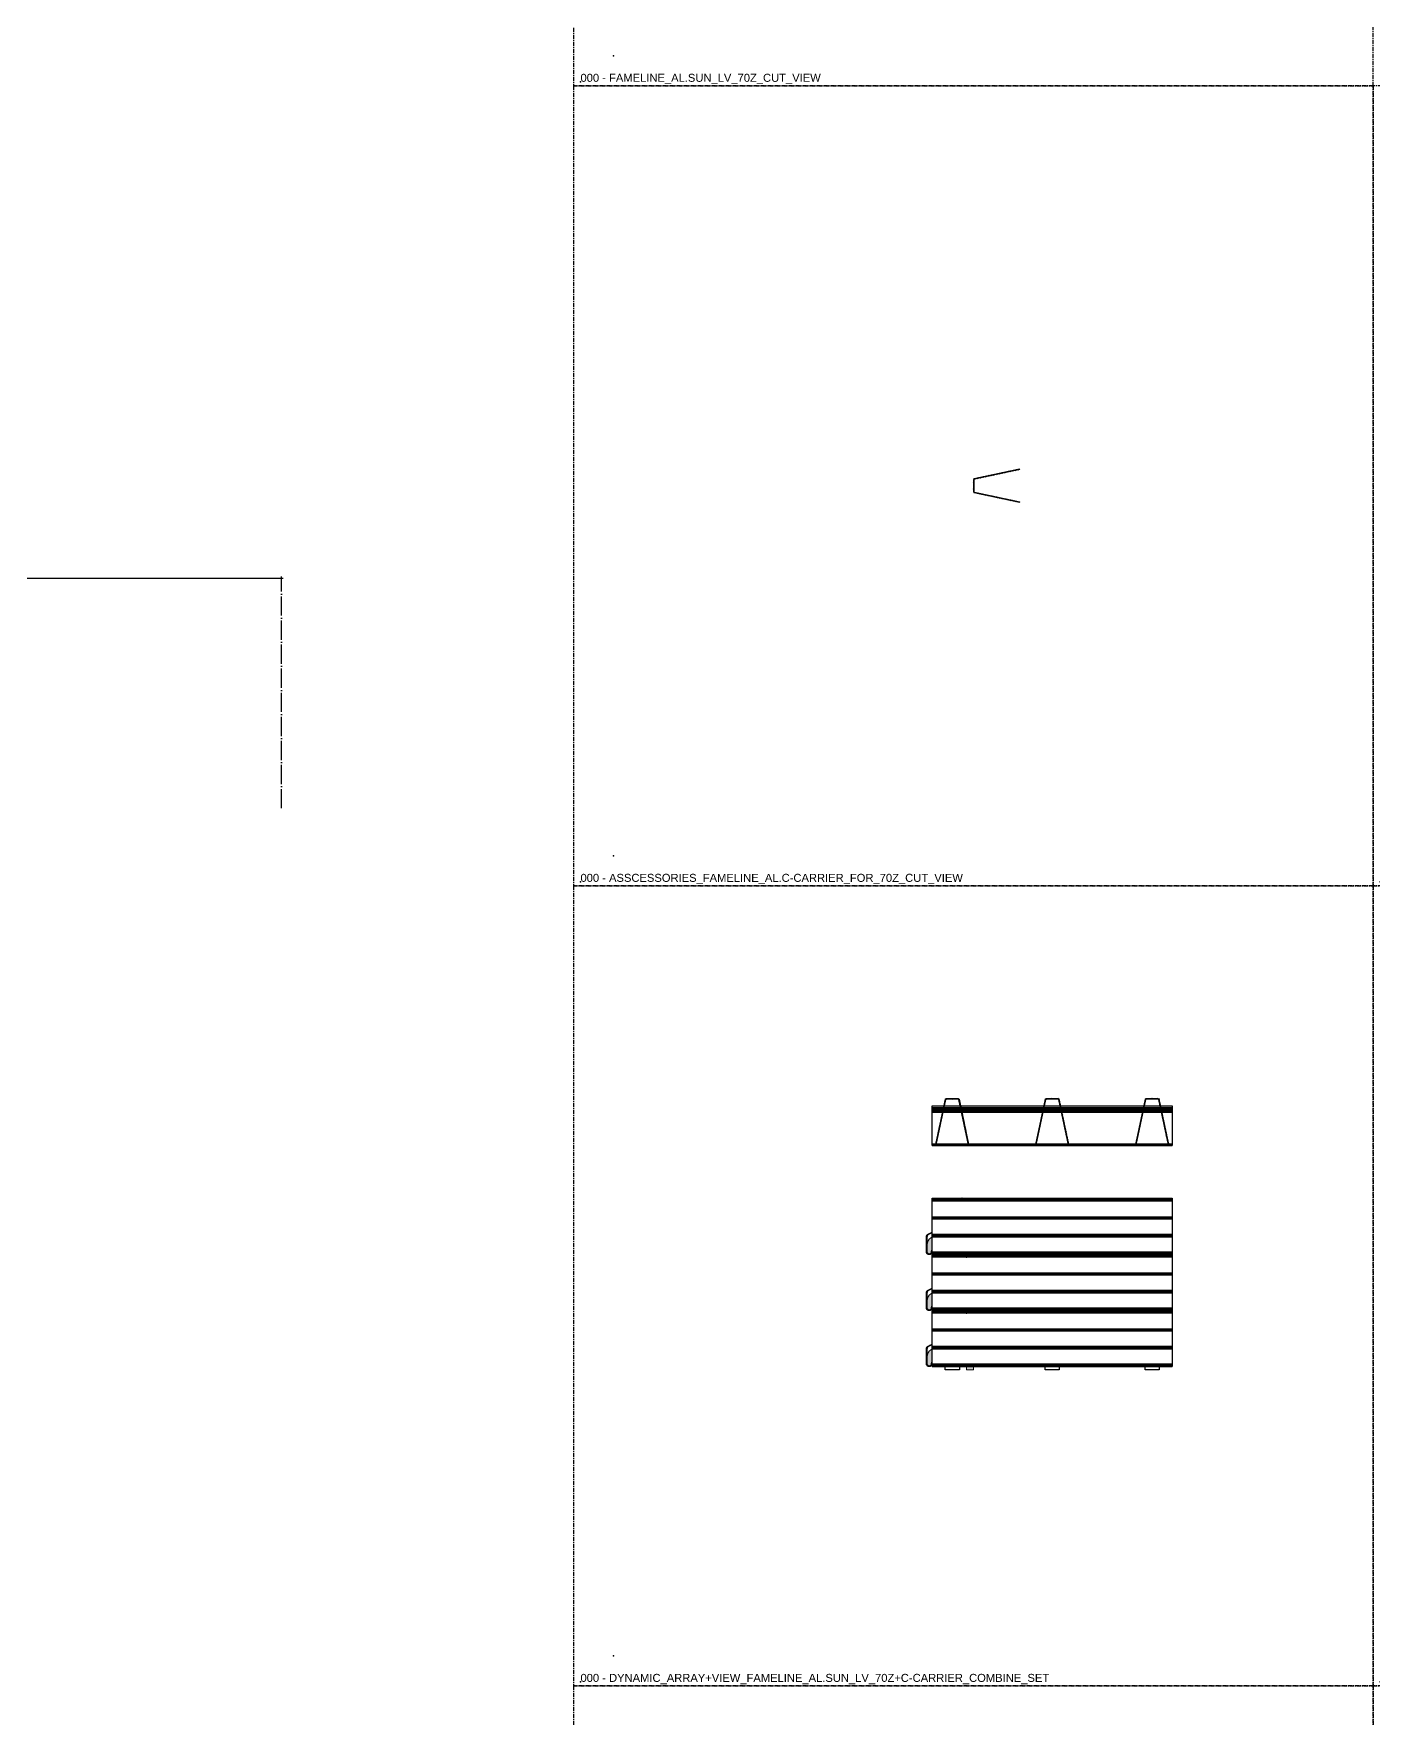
# Model space of a CAD drawing. Header units: millimetres. Extents: x -244126 to 368105, y -173968 to 259060.
# Drawn here: x -11108 to -9433, y 45955 to 48060 of the extents above; entities that cross this region are included whole.
import ezdxf

# ---------------------------------------------------------------- set-up
doc = ezdxf.new("R2010")
doc.units = ezdxf.units.MM
doc.header["$MEASUREMENT"] = 0
doc.linetypes.add('005_GG_TA_LINE', pattern=[13.75, 5, -1.25, 1.25, -1.25, 5])
doc.linetypes.add('ACAD_ISO04W100', pattern=[30, 24, -3, 0, -3])
for name, color, linetype in [('000 - H A T C H', 8, 'Continuous'), ('000 - WIPEOUT', 250, 'Continuous'), ('001 - ASCESSORIES', 1, 'Continuous'), ('A03_SUN LOUVER', 7, 'Continuous')]:
    doc.layers.add(name, color=color, linetype=linetype)
doc.styles.add('CORDIA', font='cordia.shx')
doc.styles.get("Standard").update_dxf_attribs({"font": 'arial.ttf'})
doc.dimstyles.new('DIM E-E', dxfattribs={"dimscale": 2, "dimtxt": 0.18, "dimasz": 0.1, "dimexe": 0.1, "dimexo": 0.1, "dimgap": 0.09, "dimtad": 1, "dimtoh": 1, "dimzin": 0, "dimdsep": 46, "dimtxsty": 'CORDIA', "dimblk": 'OBLIQUE', "dimcen": 0.1, "dimdle": 0.1, "dimclrd": 40, "dimclre": 140, "dimclrt": 3, "dimadec": 0, "dimazin": 0, "dimtfac": 1, "dimtix": 1, "dimtmove": 2, "dimatfit": 3, "dimfxl": 1, "dimtolj": 1, "dimtzin": 0, "dimarcsym": 0})

# ---------------------------------------------------------------- blocks, each defined once
blk = doc.blocks.new('*U1758')
at = {"color": 0, "linetype": '005_GG_TA_LINE'}
blk.add_lwpolyline([(0, 0), (1000, 0), (1000, 1000), (0, 1000)], close=True, dxfattribs=at)
for p in [(50, 37.5), (8.581742425833, 4.877933635547379)]:
    blk.add_point(p, dxfattribs=at)
blk.add_attdef('NAMEBLK', (8.581742425833, 4.877933635547379), '', height=10, dxfattribs=at)
blk = doc.blocks.new('000 - FAMELINE_AL.SUN_LV_70Z_CUT_VIEW')
at = {"layer": '000 - H A T C H'}
h = blk.add_hatch(dxfattribs=at)
h.set_pattern_fill('ANSI32', color=8, scale=2)
h.set_pattern_definition([(45, (0, 0), (-0.5303300858899107, 0.5303300858899107), []), (45, (0.35355339, 0), (-0.5303300858899107, 0.5303300858899107), [])])
edge = h.paths.add_edge_path()
edge.add_arc((-41.71909435685664, 63.80189602588693), 3.399999999999986, 359.7688178317894, 500.7773137959305)
edge.add_line((-44.35305455737182, 65.95183873724041), (-46.44665398359939, 63.3869064088849))
edge.add_line((-46.44665398359939, 63.3869064088849), (-45.98183747762232, 63.00750475393761))
edge.add_line((-45.98183747762232, 63.00750475393761), (-43.88823805138236, 65.57243708230635))
edge.add_arc((-41.71909435685045, 63.8018960258951), 2.799999999993822, -0.25475025521330963, 140.7773137957614, ccw=False)
edge.add_line((-38.91912203336574, 63.78944662088733), (-38.9191220333887, 44.01972320168352))
edge.add_arc((-34.9191220333887, 44.01972320168352), 4, 180, 244.3295045191594)
edge.add_line((-36.6519020997646, 40.41452234159676), (0.8728362579277018, 21.54602793816775))
edge.add_arc((-0.6000267984897698, 18.4816072070802), 3.400000000011559, 1.3181988833821379e-10, 64.32950451929122, ccw=False)
edge.add_line((2.799973201521789, 18.48160720708802), (2.799973201515968, -0.01085875736750097))
edge.add_arc((-1.672240363737032e-06, -4.791312291807515e-06), 2.799995911112356, 214.4412264402325, 359.7778968172909, ccw=False)
edge.add_line((-2.309177256072871, -1.58357203815649), (-4.075200694191153, 0.9916572906804504))
edge.add_line((-4.075200694191153, 0.9916572906804504), (-4.570024391912739, 0.6523204253608128))
edge.add_line((-4.570024391912739, 0.6523204253608128), (-2.804000953798055, -1.922908903484404))
edge.add_arc((1.343924971308752e-13, -6.008527009271347e-13), 3.399999999999771, 214.4412879448393, 359.7725146033154)
edge.add_line((3.399973201521789, -0.01349921971996082), (3.399973201521789, 18.48160720708802))
edge.add_arc((-0.600026798489675, 18.48160720708033), 4.000000000011464, 1.101744141655805e-10, 64.32950451926962)
edge.add_line((1.132753267884254, 22.08680806718075), (-36.39198508980822, 40.95530247060977))
edge.add_arc((-34.9191220333887, 44.01972320168352), 3.400000000000007, 180, 244.3295045191593, ccw=False)
edge.add_line((-38.3191220333887, 44.01972320168352), (-38.31912203338288, 63.78817741812782))
at = {"layer": 'A03_SUN LOUVER', "color": 0}
blk.add_lwpolyline([(-38.31912203339264, 63.78817743708649, 0.706785714724799), (-44.35305455737182, 65.95183873724041), (-46.44665398359939, 63.3869064088849), (-45.98183747762232, 63.00750475393761), (-43.88823805138236, 65.57243708230635, -0.7069399320194617), (-38.91912203336574, 63.78944662088733), (-38.9191220333887, 44.01972320168352, 0.2883019779868358), (-36.6519020997646, 40.41452234159676), (0.8728362579277018, 21.54602793816775, -0.2883019779868358), (2.799973201521789, 18.48160720708802), (2.799973201515968, -0.01085875736750097, -0.7354915496662431), (-2.309177256072871, -1.58357203815649), (-4.075200694191153, 0.9916572906804504), (-4.570024391912739, 0.6523204253608128), (-2.804000953798055, -1.922908903484404, 0.7354549486294412), (3.399973201521789, -0.01349921971996082), (3.399973201521789, 18.48160720708802, 0.2883019779868358), (1.132753267884254, 22.08680806718075), (-36.39198508980822, 40.95530247060977, -0.2883019779868358), (-38.3191220333887, 44.01972320168352), (-38.31912203338288, 63.78817741812782)], format="xyb", dxfattribs=at)
blk = doc.blocks.new('000 - ASSCESSORIES_FAMELINE_AL.C-CARRIER_FOR_70Z_CUT_VIEW')
at = {"layer": '000 - H A T C H'}
h = blk.add_hatch(dxfattribs=at)
h.set_pattern_fill('ANSI32', color=8, scale=5, angle=180)
h.set_pattern_definition([(225, (54313.89231964308, 62869.96660829977), (1.325825214724776, -1.325825214724777), []), (225, (54313.00843616808, 62869.96660829977), (1.325825214724776, -1.325825214724777), [])])
edge = h.paths.add_edge_path()
edge.add_line((0.8999999999941792, -1.102182119225489e-16), (0.9000000000014543, -7.600020187936025))
edge.add_arc((1.350000000002456, -7.600020187939147), 0.4500000000010018, 179.9999999996025, 257.9999999988209)
edge.add_line((1.256439739125198, -8.040186608268414), (57.84229818835593, -20.06788211937965))
edge.add_line((57.84229818835593, -20.06788211937965), (57.65517766662379, -20.94821496004443))
edge.add_line((57.65517766662379, -20.94821496004443), (1.069319217393058, -8.920519448925916))
edge.add_arc((1.350000000002622, -7.600020187933785), 1.350000000002623, 180.0000000000951, 257.9999999997812, ccw=False)
edge.add_line((-9.307340396611118e-16, -7.600020187936025), (0, 0))
edge.add_line((0, 0), (9.307340396611118e-16, 7.600020187936025))
edge.add_arc((1.350000000002624, 7.600020187933785), 1.350000000002623, 102.00000000021879, 179.9999999999049, ccw=False)
edge.add_line((1.069319217393059, 8.920519448925916), (57.65517766662379, 20.94821496004442))
edge.add_line((57.65517766662379, 20.94821496004442), (57.84229818835593, 20.06788211937964))
edge.add_line((57.84229818835593, 20.06788211937964), (1.256439739125199, 8.040186608268414))
edge.add_arc((1.350000000002458, 7.600020187939147), 0.4500000000010018, 102.0000000011791, 180.0000000003975)
edge.add_line((0.9000000000014561, 7.600020187936025), (0.8999999999941792, 0))
at = {"layer": '001 - ASCESSORIES', "color": 0, "linetype": 'Continuous', "lineweight": 15}
blk.add_lwpolyline([(0.8999999999941792, -1.102182119225489e-16), (0.9000000000014543, -7.600020187936025, 0.3541185725268599), (1.256439739125198, -8.040186608268414), (57.84229818835593, -20.06788211937965), (57.65517766662379, -20.94821496004443), (1.069319217393057, -8.920519448925916, -0.3541185725291565), (-9.307340396611118e-16, -7.600020187936025), (0, 0), (9.307340396611118e-16, 7.600020187936025, -0.3541185725291565), (1.069319217393059, 8.920519448925916), (57.65517766662379, 20.94821496004442), (57.84229818835593, 20.06788211937964), (1.2564397391252, 8.040186608268414, 0.3541185725268599), (0.9000000000014561, 7.600020187936025)], format="xyb", close=True, dxfattribs=at)
blk = doc.blocks.new('*U1726')
at = {"layer": '000 - H A T C H'}
h = blk.add_hatch(color=250, dxfattribs=at)
h.dxf.hatch_style = 1
edge = h.paths.add_edge_path()
edge.add_line((-33.90000000000509, 16.43987944460969), (-53.89094212214701, 16.43987944460241))
edge.add_arc((-53.91081998065738, 21.46298497766112), 5.023144864077078, 212.8405152144396, 270.2267345262356, ccw=False)
edge.add_line((-58.13118260262502, 18.73892116332005), (-80.27491986014576, 53.40191656156934))
edge.add_arc((-88.71963199477818, 47.9464357082053), 10.05362792121481, 32.86340221112347, 90.20384752263632)
edge.add_line((-88.75540082171614, 58), (-97.49430905147166, 58))
edge.add_arc((-97.54127099042171, 55.35900147801658), 2.641416024943545, 88.98128024949158, 271.0187197505088)
edge.add_line((-97.49430905147165, 52.71800295603316), (-96.99430905146122, 52.71800295603316))
edge.add_arc((-96.97907708457797, 50.72715051130761), 1.990910713589341, 13.791972121032984, 90.4383601556824, ccw=False)
edge.add_line((-95.04556892189072, 51.20177842273569), (-86.40792524243443, 14.60561331285858))
edge.add_arc((-91.2095102652986, 13.53392578167739), 4.919728945407767, -90.81834632082462, 12.58188450441071, ccw=False)
edge.add_line((-91.27977556638143, 8.614698638746631), (-105, 8.614698638746631))
edge.add_line((-105, 8.614698638746631), (-105, 0.2500000000000018))
edge.add_line((-105, 0.2500000000000017), (-35, 0.2500000000008454))
edge.add_line((-35, 0.2500000000008454), (-35.00000000000728, 8.614510067291967))
edge.add_arc((-35.00000000000642, 9.886290519705764), 1.271780452414642, 90.98667676382883, 270.0000000000499, ccw=False)
edge.add_line((-35.02189994117921, 11.15788240066468), (-33.90000000000872, 11.15788240066468))
edge.add_arc((-33.85303806105688, 13.79888092263715), 2.641416024932632, 268.981280249448, 451.0187197504735)
at = {"color": 8}
for p, q in [((175.3766046391102, 51.58723609365191), (175.3766046391102, -248.4127639063554)), ((175.4363549888512, 51.58723609365191), (175.4363549888512, -248.4127639063554)), ((175.5352753437182, 51.58723609365191), (175.5352753437182, -248.4127639063554)), ((175.6723773242047, 51.58723609365191), (175.6723773242047, -248.4127639063554)), ((175.8462910526578, 51.58723609365191), (175.8462910526578, -248.4127639063554)), ((176.0552788405839, 51.58723609365191), (176.0552788405839, -248.4127639063554)), ((176.297252551085, 51.58723609365191), (176.297252551085, -248.4127639063554)), ((176.5697944628337, 51.58723609365192), (176.5697944628337, -248.4127639063554)), ((177.1954120767477, 51.58723609365191), (177.1954120767477, -248.4127639063554)), ((217.0940900218775, 51.58723609365191), (217.0940900218775, -248.4127639063554)), ((217.1589287543168, 51.58723609365191), (217.1589287543168, -248.4127639063554)), ((217.2696212765077, 51.58723609365191), (217.2696212765077, -248.4127639063554)), ((217.4246372782945, 51.58723609365191), (217.4246372782945, -248.4127639063554)), ((217.6218336830352, 51.58723609365191), (217.6218336830352, -248.4127639063554)), ((217.8584842753189, 51.58723609365191), (217.8584842753189, -248.4127639063554)), ((218.1313173905728, 51.58723609365191), (218.1313173905728, -248.4127639063554)), ((218.4365611454341, 51.58723609365191), (218.4365611454341, -248.4127639063554)), ((219.1270110158148, 51.58723609365191), (219.1270110158148, -248.4127639063554)), ((220.288969299414, 51.58723609365191), (220.288969299414, -248.4127639063554)), ((221.4739463223596, 51.58723609365191), (221.4739463223596, -248.4127639063554)), ((221.8485352013286, 51.58723609365191), (221.8485352013286, -248.4127639063554)), ((222.2041446529183, 51.58723609365191), (222.2041446529183, -248.4127639063554)), ((222.5358584213391, 51.58723609365191), (222.5358584213391, -248.4127639063554)), ((222.8390906056229, 51.58723609365191), (222.8390906056229, -248.4127639063554))]:
    blk.add_line(p, q, dxfattribs=at)
at = {"color": 3}
blk.add_lwpolyline([(225.1066213002196, -248.4127639063554), (175.3566213002196, -248.4127639063554), (175.3566213002196, 51.58723609365191), (225.1066213002196, 51.58723609365191)], close=True, dxfattribs=at)
at = {"layer": '001 - ASCESSORIES', "color": 0, "linetype": 'Continuous', "lineweight": 15}
blk.add_lwpolyline([(-105, 8.614698638746631), (-91.27977556638143, 8.614698638746631, 0.4844971872456622), (-86.40792524243443, 14.60561331285862), (-95.04556892189066, 51.20177842273552, 0.3474854791133033), (-96.99430905146073, 52.71800295603316), (-97.49430905147165, 52.71800295603316, -1.017939972898813), (-97.49430905147165, 58), (-88.75540082171574, 58, -0.2555495296819336), (-80.27491986014502, 53.40191656156821), (-58.1311826026249, 18.7389211633199, 0.2557623105672255), (-53.89094212214695, 16.43987944460241), (-33.90000000000509, 16.43987944460969, -1.017939972898888), (-33.90000000000873, 11.15788240066468), (-34.97810005883366, 11.15788240066468, 1.008647662346127), (-35, 8.614510067291121)], format="xyb", dxfattribs=at)
at = {"layer": '001 - ASCESSORIES', "linetype": 'ByBlock'}
for points in [[(-105, 35.50775554257886), (108.7800000000009, 35.50775554257885), (108.7800000000009, 17.66671664472491), (-105, 17.66671664472493)], [(-105, -89.49224445742477), (106, -89.49224445742479), (106, -107.3332833552787), (-105, -107.3332833552787)], [(-105, -214.4922444574284), (108.7800000000009, -214.4922444574284), (108.7800000000009, -232.3332833552824), (-105, -232.3332833552824)]]:
    blk.add_lwpolyline(points, close=True, dxfattribs=at)
at = {"layer": '001 - ASCESSORIES', "color": 0, "linetype": 'Continuous', "lineweight": 15}
blk.add_lwpolyline([(-105, 8.61469863874664), (-105, 8.572527594031473e-15), (108.7800000000009, 8.446576771348191e-13), (108.7799999999936, 8.614510067291967), (105, 8.614510067291121)], dxfattribs=at)
at = {"layer": '001 - ASCESSORIES', "rotation": 180}
for p in [(234.1066213002196, 26.58723609365188), (234.1066213002196, -98.41276390635176), (234.1066213002196, -223.4127639063554)]:
    blk.add_blockref('000 - ASSCESSORIES_FAMELINE_AL.C-CARRIER_FOR_70Z_CUT_VIEW', p, dxfattribs=at)
at = {"layer": 'A03_SUN LOUVER', "color": 3, "xscale": -1, "rotation": 270}
blk.add_blockref('000 - FAMELINE_AL.SUN_LV_70Z_CUT_VIEW', (-97.54127099042171, 55.35900147801658), dxfattribs=at)
at = {"color": 3}
blk.add_wipeout([(-100.9412709904217, 51.58723609365177), (-30.339374964532936, 51.58723609365177), (-30.339374964532936, -248.41276390635545), (-100.94127099042167, -248.41276390635548)], dxfattribs=at).dxf.layer = '000 - WIPEOUT'
at = {"layer": '000 - H A T C H'}
h = blk.add_hatch(color=250, dxfattribs=at)
h.dxf.hatch_style = 1
edge = h.paths.add_edge_path()
edge.add_line((36.09999999999491, 16.43987944460969), (16.10905787785299, 16.43987944460241))
edge.add_arc((16.08918001934262, 21.46298497766112), 5.023144864077078, 212.8405152144396, 270.2267345262356, ccw=False)
edge.add_line((11.86881739737498, 18.73892116332005), (-10.27491986014576, 53.40191656156934))
edge.add_arc((-18.71963199477818, 47.9464357082053), 10.05362792121481, 32.86340221112347, 90.20384752263632)
edge.add_line((-18.75540082171614, 58), (-27.49430905147166, 58))
edge.add_arc((-27.54127099042171, 55.35900147801658), 2.641416024943545, 88.98128024949158, 271.0187197505088)
edge.add_line((-27.49430905147165, 52.71800295603316), (-26.99430905146122, 52.71800295603316))
edge.add_arc((-26.97907708457797, 50.72715051130761), 1.990910713589341, 13.791972121032984, 90.4383601556824, ccw=False)
edge.add_line((-25.04556892189072, 51.20177842273569), (-16.40792524243443, 14.60561331285858))
edge.add_arc((-21.2095102652986, 13.53392578167739), 4.919728945407767, -90.81834632082462, 12.58188450441071, ccw=False)
edge.add_line((-21.27977556638143, 8.614698638746631), (-35.00000000000001, 8.614698638746631))
edge.add_line((-35, 8.614698638746631), (-34.99999999999999, 0.2500000000000018))
edge.add_line((-35, 0.2500000000000017), (35, 0.2500000000008454))
edge.add_line((35, 0.2500000000008454), (34.99999999999272, 8.614510067291967))
edge.add_arc((34.99999999999358, 9.886290519705764), 1.271780452414642, 90.98667676382883, 270.0000000000499, ccw=False)
edge.add_line((34.97810005882079, 11.15788240066468), (36.09999999999128, 11.15788240066468))
edge.add_arc((36.14696193894312, 13.79888092263715), 2.641416024932632, 268.981280249448, 451.0187197504735)
at = {"color": 8}
for p, q in [((-100.7252746837265, 51.5872360936519), (-100.7252746837265, -248.4127639063554)), ((-100.4712868664218, 51.5872360936519), (-100.4712868664218, -248.4127639063554)), ((-100.182818888018, 51.5872360936519), (-100.182818888018, -248.4127639063554)), ((-99.86385878190129, 51.5872360936519), (-99.86385878190129, -248.4127639063554)), ((-99.51881613128432, 51.5872360936519), (-99.51881613128432, -248.4127639063554)), ((-99.15246110724627, 51.5872360936519), (-99.15246110724627, -248.4127639063554)), ((-98.7698585217521, 51.5872360936519), (-98.7698585217521, -248.4127639063554)), ((-98.37629780724899, 51.5872360936519), (-98.37629780724899, -248.4127639063554)), ((-97.55477021014048, 51.5872360936519), (-97.55477021014048, -248.4127639063555)), ((-78.66033011674881, 51.5872360936519), (-78.66033011674881, -248.4127639063555)), ((-78.26498646015534, 51.5872360936519), (-78.26498646015534, -248.4127639063555)), ((-77.87758295668755, 51.5872360936519), (-77.87758295668755, -248.4127639063555)), ((-77.50199041410087, 51.5872360936519), (-77.50199041410087, -248.4127639063555)), ((-77.1419616289204, 51.5872360936519), (-77.1419616289204, -248.4127639063555)), ((-76.80109388975382, 51.58723609365188), (-76.80109388975382, -248.4127639063555)), ((-76.80109388975688, 51.5872360936519), (-76.80109388975688, -248.4127639063555)), ((-76.48279303438176, 51.5872360936519), (-76.48279303438176, -248.4127639063555)), ((-76.19023941973865, 51.5872360936519), (-76.19023941973865, -248.4127639063555)), ((-75.92635614482384, 51.5872360936519), (-75.92635614482384, -248.4127639063555)), ((-75.69377984409948, 51.5872360936519), (-75.69377984409948, -248.4127639063555)), ((-75.49483434308786, 51.5872360936519), (-75.49483434308786, -248.4127639063555)), ((-56.48559888823365, 51.58723609365191), (-56.48559888823365, -248.4127639063554)), ((-56.26960258153849, 51.58723609365191), (-56.26960258153849, -248.4127639063554)), ((-56.01561476423376, 51.58723609365191), (-56.01561476423376, -248.4127639063554)), ((-55.72714678582997, 51.58723609365191), (-55.72714678582997, -248.4127639063554)), ((-55.40818667971325, 51.58723609365191), (-55.40818667971325, -248.4127639063554)), ((-55.06314402909629, 51.58723609365191), (-55.06314402909629, -248.4127639063554)), ((-54.69678900505824, 51.58723609365191), (-54.69678900505824, -248.4127639063554)), ((-54.31418641956407, 51.58723609365191), (-54.31418641956407, -248.4127639063554)), ((-53.92062570506096, 51.58723609365191), (-53.92062570506096, -248.4127639063554)), ((-33.75309357229389, 51.5872360936519), (-33.75309357229389, -248.4127639063555)), ((-33.35774991570042, 51.5872360936519), (-33.35774991570042, -248.4127639063555)), ((-32.97034641223263, 51.5872360936519), (-32.97034641223263, -248.4127639063555)), ((-32.59475386964596, 51.5872360936519), (-32.59475386964596, -248.4127639063555)), ((-32.23472508446548, 51.5872360936519), (-32.23472508446548, -248.4127639063555)), ((-31.8938573452989, 51.58723609365188), (-31.8938573452989, -248.4127639063555)), ((-31.89385734530197, 51.5872360936519), (-31.89385734530197, -248.4127639063555)), ((-31.57555648992684, 51.5872360936519), (-31.57555648992684, -248.4127639063555)), ((-31.28300287528373, 51.5872360936519), (-31.28300287528373, -248.4127639063555)), ((-31.01911960036892, 51.5872360936519), (-31.01911960036892, -248.4127639063555)), ((-30.78654329964456, 51.5872360936519), (-30.78654329964456, -248.4127639063555)), ((-30.58759779863294, 51.5872360936519), (-30.58759779863294, -248.4127639063555))]:
    blk.add_line(p, q, dxfattribs=at)
at = {"color": 3}
blk.add_lwpolyline([(-100.9412709904217, 51.5872360936519), (-30.33937496453291, 51.58723609365191), (-30.33937496453291, -248.4127639063554), (-100.9412709904217, -248.4127639063555)], close=True, dxfattribs=at)
at = {"layer": '001 - ASCESSORIES', "color": 0, "linetype": 'Continuous', "lineweight": 15}
blk.add_lwpolyline([(-35, 8.614698638746631), (-21.27977556638143, 8.614698638746631, 0.4844971872456622), (-16.40792524243443, 14.60561331285862), (-25.04556892189066, 51.20177842273552, 0.3474854791133033), (-26.99430905146073, 52.71800295603316), (-27.49430905147165, 52.71800295603316, -1.017939972898813), (-27.49430905147165, 58), (-18.75540082171574, 58, -0.2555495296819336), (-10.27491986014502, 53.40191656156821), (11.8688173973751, 18.7389211633199, 0.2557623105672255), (16.10905787785305, 16.43987944460241), (36.09999999999491, 16.43987944460969, -1.017939972898888), (36.09999999999127, 11.15788240066468), (35.02189994116634, 11.15788240066468, 1.008647662346127), (35, 8.614510067291121)], format="xyb", dxfattribs=at)
at = {"layer": 'A03_SUN LOUVER', "color": 3, "xscale": -1, "rotation": 270}
blk.add_blockref('000 - FAMELINE_AL.SUN_LV_70Z_CUT_VIEW', (-27.54127099042171, 55.35900147801658), dxfattribs=at)
at = {"color": 3}
blk.add_wipeout([(-30.941270990421685, 51.58723609365177), (39.66062503546708, 51.58723609365177), (39.66062503546708, -248.41276390635545), (-30.941270990421657, -248.41276390635548)], dxfattribs=at).dxf.layer = '000 - WIPEOUT'
at = {"layer": '000 - H A T C H'}
h = blk.add_hatch(color=250, dxfattribs=at)
h.dxf.hatch_style = 1
edge = h.paths.add_edge_path()
edge.add_line((106.0999999999949, 16.43987944460969), (86.10905787785299, 16.43987944460241))
edge.add_arc((86.08918001934262, 21.46298497766112), 5.023144864077078, 212.8405152144396, 270.2267345262356, ccw=False)
edge.add_line((81.86881739737498, 18.73892116332005), (59.72508013985424, 53.40191656156934))
edge.add_arc((51.28036800522182, 47.9464357082053), 10.05362792121481, 32.86340221112347, 90.20384752263632)
edge.add_line((51.24459917828386, 58), (42.50569094852834, 58))
edge.add_arc((42.45872900957829, 55.35900147801658), 2.641416024943545, 88.98128024949158, 271.0187197505088)
edge.add_line((42.50569094852835, 52.71800295603316), (43.00569094853878, 52.71800295603316))
edge.add_arc((43.02092291542203, 50.72715051130761), 1.990910713589341, 13.791972121032984, 90.4383601556824, ccw=False)
edge.add_line((44.95443107810928, 51.20177842273569), (53.59207475756557, 14.60561331285858))
edge.add_arc((48.7904897347014, 13.53392578167739), 4.919728945407767, -90.81834632082462, 12.58188450441071, ccw=False)
edge.add_line((48.72022443361857, 8.614698638746631), (34.99999999999999, 8.614698638746631))
edge.add_line((35, 8.614698638746631), (35.00000000000001, 0.2500000000000018))
edge.add_line((35, 0.2500000000000017), (105, 0.2500000000008454))
edge.add_line((105, 0.2500000000008454), (104.9999999999927, 8.614510067291967))
edge.add_arc((104.9999999999936, 9.886290519705764), 1.271780452414642, 90.98667676382883, 270.0000000000499, ccw=False)
edge.add_line((104.9781000588208, 11.15788240066468), (106.0999999999913, 11.15788240066468))
edge.add_arc((106.1469619389431, 13.79888092263715), 2.641416024932632, 268.981280249448, 451.0187197504735)
at = {"color": 8}
for p, q in [((-30.72527468372652, 51.5872360936519), (-30.72527468372652, -248.4127639063554)), ((-30.47128686642179, 51.5872360936519), (-30.47128686642179, -248.4127639063554)), ((-30.18281888801801, 51.5872360936519), (-30.18281888801801, -248.4127639063554)), ((-29.86385878190129, 51.5872360936519), (-29.86385878190129, -248.4127639063554)), ((-29.51881613128432, 51.5872360936519), (-29.51881613128432, -248.4127639063554)), ((-29.15246110724627, 51.5872360936519), (-29.15246110724627, -248.4127639063554)), ((-28.7698585217521, 51.5872360936519), (-28.7698585217521, -248.4127639063554)), ((-28.37629780724899, 51.5872360936519), (-28.37629780724899, -248.4127639063554)), ((-27.55477021014048, 51.5872360936519), (-27.55477021014048, -248.4127639063555)), ((-8.66033011674881, 51.5872360936519), (-8.66033011674881, -248.4127639063555)), ((-8.264986460155342, 51.5872360936519), (-8.264986460155342, -248.4127639063555)), ((-7.877582956687547, 51.5872360936519), (-7.877582956687547, -248.4127639063555)), ((-7.501990414100874, 51.5872360936519), (-7.501990414100874, -248.4127639063555)), ((-7.141961628920399, 51.5872360936519), (-7.141961628920399, -248.4127639063555)), ((-6.801093889753815, 51.58723609365188), (-6.801093889753815, -248.4127639063555)), ((-6.801093889756885, 51.5872360936519), (-6.801093889756885, -248.4127639063555)), ((-6.482793034381757, 51.5872360936519), (-6.482793034381757, -248.4127639063555)), ((-6.190239419738646, 51.5872360936519), (-6.190239419738646, -248.4127639063555)), ((-5.926356144823842, 51.5872360936519), (-5.926356144823842, -248.4127639063555)), ((-5.693779844099481, 51.5872360936519), (-5.693779844099481, -248.4127639063555)), ((-5.494834343087859, 51.5872360936519), (-5.494834343087859, -248.4127639063555)), ((13.51440111176635, 51.58723609365191), (13.51440111176635, -248.4127639063554)), ((13.73039741846151, 51.58723609365191), (13.73039741846151, -248.4127639063554)), ((13.98438523576624, 51.58723609365191), (13.98438523576624, -248.4127639063554)), ((14.27285321417003, 51.58723609365191), (14.27285321417003, -248.4127639063554)), ((14.59181332028675, 51.58723609365191), (14.59181332028675, -248.4127639063554)), ((14.93685597090371, 51.58723609365191), (14.93685597090371, -248.4127639063554)), ((15.30321099494176, 51.58723609365191), (15.30321099494176, -248.4127639063554)), ((15.68581358043593, 51.58723609365191), (15.68581358043593, -248.4127639063554)), ((16.07937429493904, 51.58723609365191), (16.07937429493904, -248.4127639063554)), ((36.24690642770611, 51.5872360936519), (36.24690642770611, -248.4127639063555)), ((36.64225008429958, 51.5872360936519), (36.64225008429958, -248.4127639063555)), ((37.02965358776737, 51.5872360936519), (37.02965358776737, -248.4127639063555)), ((37.40524613035404, 51.5872360936519), (37.40524613035404, -248.4127639063555)), ((37.76527491553452, 51.5872360936519), (37.76527491553452, -248.4127639063555)), ((38.1061426547011, 51.58723609365188), (38.1061426547011, -248.4127639063555)), ((38.10614265469803, 51.5872360936519), (38.10614265469803, -248.4127639063555)), ((38.42444351007316, 51.5872360936519), (38.42444351007316, -248.4127639063555)), ((38.71699712471627, 51.5872360936519), (38.71699712471627, -248.4127639063555)), ((38.98088039963108, 51.5872360936519), (38.98088039963108, -248.4127639063555)), ((39.21345670035544, 51.5872360936519), (39.21345670035544, -248.4127639063555)), ((39.41240220136706, 51.5872360936519), (39.41240220136706, -248.4127639063555))]:
    blk.add_line(p, q, dxfattribs=at)
at = {"color": 3}
blk.add_lwpolyline([(-30.94127099042169, 51.5872360936519), (39.66062503546709, 51.58723609365191), (39.66062503546709, -248.4127639063554), (-30.94127099042169, -248.4127639063555)], close=True, dxfattribs=at)
at = {"layer": '001 - ASCESSORIES', "color": 0, "linetype": 'Continuous', "lineweight": 15}
blk.add_lwpolyline([(35, 8.614698638746631), (48.72022443361857, 8.614698638746631, 0.4844971872456622), (53.59207475756557, 14.60561331285862), (44.95443107810934, 51.20177842273552, 0.3474854791133033), (43.00569094853927, 52.71800295603316), (42.50569094852835, 52.71800295603316, -1.017939972898813), (42.50569094852835, 58), (51.24459917828426, 58, -0.2555495296819336), (59.72508013985498, 53.40191656156821), (81.8688173973751, 18.7389211633199, 0.2557623105672255), (86.10905787785305, 16.43987944460241), (106.0999999999949, 16.43987944460969, -1.017939972898888), (106.0999999999913, 11.15788240066468), (105.0218999411663, 11.15788240066468, 1.008647662346127), (105, 8.614510067291121)], format="xyb", dxfattribs=at)
at = {"layer": 'A03_SUN LOUVER', "color": 3, "xscale": -1, "rotation": 270}
blk.add_blockref('000 - FAMELINE_AL.SUN_LV_70Z_CUT_VIEW', (42.45872900957829, 55.35900147801658), dxfattribs=at)
at = {"color": 3}
blk.add_wipeout([(39.058729009578315, 51.58723609365177), (109.66062503546708, 51.58723609365177), (109.66062503546708, -248.41276390635545), (39.05872900957834, -248.41276390635548)], dxfattribs=at).dxf.layer = '000 - WIPEOUT'
at = {"color": 8}
for p, q in [((39.27472531627348, 51.5872360936519), (39.27472531627348, -248.4127639063554)), ((39.52871313357821, 51.5872360936519), (39.52871313357821, -248.4127639063554)), ((39.81718111198199, 51.5872360936519), (39.81718111198199, -248.4127639063554)), ((40.13614121809871, 51.5872360936519), (40.13614121809871, -248.4127639063554)), ((40.48118386871568, 51.5872360936519), (40.48118386871568, -248.4127639063554)), ((40.84753889275373, 51.5872360936519), (40.84753889275373, -248.4127639063554)), ((41.2301414782479, 51.5872360936519), (41.2301414782479, -248.4127639063554)), ((41.62370219275101, 51.5872360936519), (41.62370219275101, -248.4127639063554)), ((42.44522978985952, 51.5872360936519), (42.44522978985952, -248.4127639063555)), ((61.33966988325119, 51.5872360936519), (61.33966988325119, -248.4127639063555)), ((61.73501353984466, 51.5872360936519), (61.73501353984466, -248.4127639063555)), ((62.12241704331245, 51.5872360936519), (62.12241704331245, -248.4127639063555)), ((62.49800958589913, 51.5872360936519), (62.49800958589913, -248.4127639063555)), ((62.8580383710796, 51.5872360936519), (62.8580383710796, -248.4127639063555)), ((63.19890611024618, 51.58723609365188), (63.19890611024618, -248.4127639063555)), ((63.19890611024312, 51.5872360936519), (63.19890611024312, -248.4127639063555)), ((63.51720696561824, 51.5872360936519), (63.51720696561824, -248.4127639063555)), ((63.80976058026135, 51.5872360936519), (63.80976058026135, -248.4127639063555)), ((64.07364385517616, 51.5872360936519), (64.07364385517616, -248.4127639063555)), ((64.30622015590052, 51.5872360936519), (64.30622015590052, -248.4127639063555)), ((64.50516565691214, 51.5872360936519), (64.50516565691214, -248.4127639063555)), ((83.51440111176635, 51.58723609365191), (83.51440111176635, -248.4127639063554)), ((83.73039741846151, 51.58723609365191), (83.73039741846151, -248.4127639063554)), ((83.98438523576624, 51.58723609365191), (83.98438523576624, -248.4127639063554)), ((84.27285321417003, 51.58723609365191), (84.27285321417003, -248.4127639063554)), ((84.59181332028675, 51.58723609365191), (84.59181332028675, -248.4127639063554)), ((84.93685597090371, 51.58723609365191), (84.93685597090371, -248.4127639063554)), ((85.30321099494176, 51.58723609365191), (85.30321099494176, -248.4127639063554)), ((85.68581358043593, 51.58723609365191), (85.68581358043593, -248.4127639063554)), ((86.07937429493904, 51.58723609365191), (86.07937429493904, -248.4127639063554)), ((106.2469064277061, 51.5872360936519), (106.2469064277061, -248.4127639063555)), ((106.6422500842996, 51.5872360936519), (106.6422500842996, -248.4127639063555)), ((107.0296535877674, 51.5872360936519), (107.0296535877674, -248.4127639063555)), ((107.405246130354, 51.5872360936519), (107.405246130354, -248.4127639063555)), ((107.7652749155345, 51.5872360936519), (107.7652749155345, -248.4127639063555)), ((108.1061426547011, 51.58723609365188), (108.1061426547011, -248.4127639063555)), ((108.106142654698, 51.5872360936519), (108.106142654698, -248.4127639063555)), ((108.4244435100732, 51.5872360936519), (108.4244435100732, -248.4127639063555)), ((108.7169971247163, 51.5872360936519), (108.7169971247163, -248.4127639063555)), ((108.9808803996311, 51.5872360936519), (108.9808803996311, -248.4127639063555)), ((109.2134567003554, 51.5872360936519), (109.2134567003554, -248.4127639063555)), ((109.4124022013671, 51.5872360936519), (109.4124022013671, -248.4127639063555))]:
    blk.add_line(p, q, dxfattribs=at)
at = {"color": 3}
blk.add_lwpolyline([(39.05872900957831, 51.5872360936519), (109.6606250354671, 51.58723609365191), (109.6606250354671, -248.4127639063554), (39.05872900957831, -248.4127639063555)], close=True, dxfattribs=at)
blk = doc.blocks.new('*U1757')
at = {"color": 0, "linetype": '005_GG_TA_LINE'}
blk.add_lwpolyline([(0, 0), (1000, 0), (1000, 1000), (0, 1000)], close=True, dxfattribs=at)
for p in [(50, 37.5), (8.581742425833, 4.877933635547379)]:
    blk.add_point(p, dxfattribs=at)
blk.add_attdef('NAMEBLK', (8.581742425833, 4.877933635547379), '', height=10, dxfattribs=at)
blk = doc.blocks.new('_Oblique')
at = {"color": 0, "linetype": 'ByBlock', "lineweight": -2}
blk.add_line((-0.5, -0.5), (0.5, 0.5), dxfattribs=at)
blk = doc.blocks.new('*D4651')
at = {"color": 40, "lineweight": -2, "transparency": 16777216}
blk.add_line((-11595.78422499988, 47379.558306419), (-10796.01423671194, 47379.558306419), dxfattribs=at)
at = {"color": 140, "linetype": 'ACAD_ISO04W100', "lineweight": -2, "transparency": 16777216}
for p, q in [((-11593.78422499988, 47092.00966830476), (-11593.78422499988, 47381.558306419)), ((-10798.01423671194, 47092.00966830476), (-10798.01423671194, 47381.558306419))]:
    blk.add_line(p, q, dxfattribs=at)
at = {"layer": 'Defpoints', "color": 0, "transparency": 16777216}
for p in [(-10798.01423671194, 47379.558306419), (-11593.78422499988, 47090.00966830476), (-10798.01423671194, 47090.00966830476)]:
    blk.add_point(p, dxfattribs=at)
at = {"color": 40, "lineweight": -2, "transparency": 16777216, "xscale": 2, "yscale": 2, "zscale": 2, "rotation": 180}
blk.add_blockref('_Oblique', (-11593.78422499988, 47379.558306419), dxfattribs=at)
at = {"color": 40, "lineweight": -2, "transparency": 16777216, "xscale": 2, "yscale": 2, "zscale": 2}
blk.add_blockref('_Oblique', (-10798.01423671194, 47379.558306419), dxfattribs=at)
at = {"color": 3, "transparency": 16777216, "insert": (-11195.89923085591, 47383.158306419), "char_height": 3.6, "attachment_point": 5, "style": 'CORDIA'}
blk.add_mtext('\\A1;795.77', dxfattribs=at)

msp = doc.modelspace()

# ---------------------------------------------------------------- block references
at = {"color": 2, "rotation": 90}
msp.add_blockref('*U1726', (-9932.740558909878, 46495.17285529031), dxfattribs=at)
at = {"layer": '001 - ASCESSORIES', "linetype": '005_GG_TA_LINE'}
for name, p, values in [('*U1758', (-10432.74055890988, 47995.17285529031), {'NAMEBLK': '000 - FAMELINE_AL.SUN_LV_70Z_CUT_VIEW'}), ('*U1758', (-10432.74055890988, 46995.17285529031), {'NAMEBLK': '000 - ASSCESSORIES_FAMELINE_AL.C-CARRIER_FOR_70Z_CUT_VIEW'}), ('*U1758', (-9432.740558909878, 46995.17285529031), {'NAMEBLK': '000 - DYNAMIC_ARRAY+VIEW_ASSCESSORIES_FAMELINE_AL.WALL_ANGLE_WA-25x100x0.9mm._COMBINE_SET'}), ('*U1757', (-9432.740558909878, 45995.17285529031), {'NAMEBLK': 's'}), ('*U1757', (-10432.74055890988, 44995.17285529031), {'NAMEBLK': '000 - ASSCESSORIES_FAMELINE_AL.C-CARRIER_FOR_70Z_ISOMATRIC_VIEW'}), ('*U1757', (-9432.740558909878, 44995.17285529031), {'NAMEBLK': '000 - ASSCESSORIES_FAMELINE_AL.FLEX_BK_FOR_70Z_[70Z-BK]_CUT_VIEW'})]:
    msp.add_blockref(name, p, dxfattribs=at).add_auto_attribs(values)
at = {"layer": '001 - ASCESSORIES'}
msp.add_blockref('000 - ASSCESSORIES_FAMELINE_AL.C-CARRIER_FOR_70Z_CUT_VIEW', (-9932.740558909878, 47495.17285529031), dxfattribs=at)

# ---------------------------------------------------------------- dimensions: what is measured, and where the dimension line sits
at = {"color": 3}
dim = msp.add_linear_dim(base=(-10798.01423671194, 47379.558306419), p1=(-11593.78422499988, 47090.00966830476), p2=(-10798.01423671194, 47090.00966830476), dimstyle='DIM E-E', override={"dimscale": 20}, dxfattribs=at)
dim.commit()
dim.dimension.update_dxf_attribs({"geometry": '*D4651', "text_midpoint": (-11195.89923085591, 47383.158306419)})

# ---------------------------------------------------------------- next in the draw order: block references
at = {"layer": '001 - ASCESSORIES', "linetype": '005_GG_TA_LINE'}
msp.add_blockref('*U1757', (-10432.74055890988, 45995.17285529031), dxfattribs=at).add_auto_attribs({'NAMEBLK': '000 - DYNAMIC_ARRAY+VIEW_FAMELINE_AL.SUN_LV_70Z+C-CARRIER_COMBINE_SET'})

doc.saveas('drawing.dxf')
